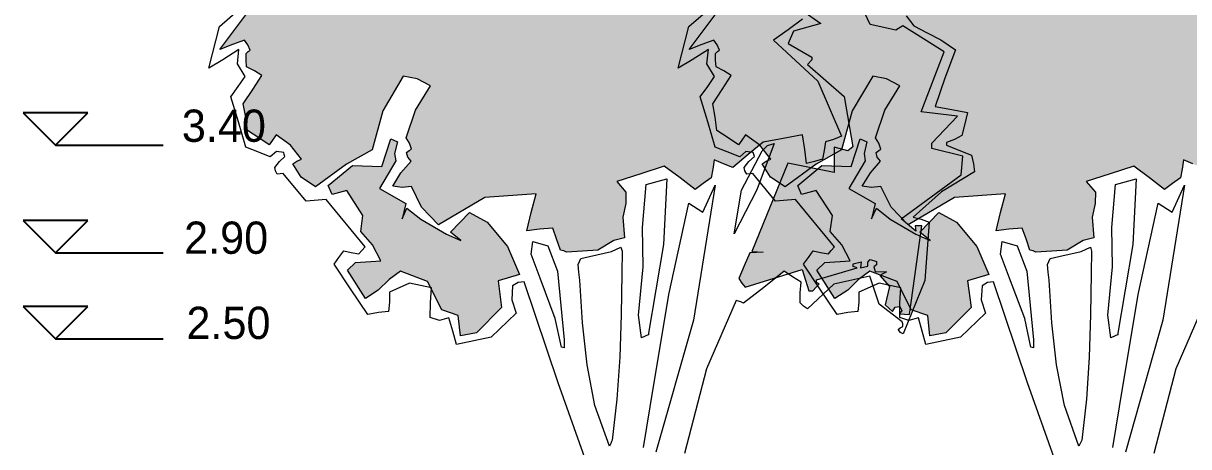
# Model space of a CAD drawing. Extents: x 9483 to 67306, y -5730 to 5191.
# Drawn here: x 25927 to 26468, y -456 to -259 of the extents above; entities that cross this region are included whole.
import ezdxf

# ---------------------------------------------------------------- set-up
doc = ezdxf.new("R2010")
doc.units = 0
doc.header["$MEASUREMENT"] = 0
doc.layers.get('0').update_dxf_attribs({"linetype": 'CONTINUOUS'})
for name, color, linetype in [('duvar', 3, 'CONTINUOUS'), ('yazı', 6, 'CONTINUOUS'), ('ölçü', 5, 'CONTINUOUS')]:
    doc.layers.add(name, color=color, linetype=linetype)

msp = doc.modelspace()

# ---------------------------------------------------------------- hatches: boundary and pattern name
at = {"layer": 'yazı'}
h = msp.add_hatch(color=256, dxfattribs=at)
h.set_gradient(color1=(38, 153, 0), color2=(228, 255, 219), one_color=1, tint=0.93, name='CYLINDER')
h.paths.add_polyline_path([(26312.46299, -138.14836), (26325.83982, -132.2083), (26314.11746, -114.10037), (26302.39511, -95.99245), (26297.71787, -98.6889), (26292.73205, -101.37998), (26291.20529, -100.42729), (26289.67853, -99.47461), (26289.4292, -96.0748), (26289.49384, -92.3718), (26287.03594, -91.71154), (26284.27484, -90.73731), (26288.68658, -85.5668), (26292.79513, -80.08231), (26285.99395, -62.98632), (26279.19277, -45.89032), (26275.79296, -46.13966), (26272.39316, -46.38899), (26269.96758, -43.87723), (26267.53661, -41.67405), (26268.52161, -38.29579), (26269.50661, -34.91753), (26264.60159, -32.97984), (26259.70196, -30.73357), (26261.30412, -27.36608), (26263.20949, -24.31257), (26266.28994, -24.67501), (26269.37578, -24.72888), (26271.57357, -22.60649), (26274.07995, -20.4895), (26257.45256, -0.44389), (26234.4973, 10.76052), (26228.43874, 17.34851), (26222.38556, 24.24508), (26220.5179, 23.35164), (26218.96421, 22.76141), (26214.36239, 24.38512), (26209.76056, 26.00884), (26211.73595, 33.07395), (26213.40276, 40.14444), (26206.89018, 38.40605), (26200.3776, 36.66766), (26198.9047, 40.70618), (26197.43181, 44.7447), (26189.96116, 41.17097), (26182.49051, 37.59724), (26183.34624, 33.56949), (26183.89877, 29.85571), (26184.51056, 29.53636), (26185.12772, 29.52558), (26186.21124, 20.86369), (26187.29476, 12.2018), (26184.81531, 11.62772), (26182.64446, 11.04826), (26179.59632, 13.26221), (26176.85139, 15.16219), (26174.02566, 12.43341), (26170.89134, 9.71002), (26158.86196, 10.22867), (26146.82719, 10.43874), (26150.14082, 5.75074), (26153.14047, 0.75953), (26151.54369, -2.29937), (26149.94691, -5.35828), (26152.67569, -8.18401), (26155.71305, -11.01513), (26150.69491, -15.5577), (26145.97997, -20.41425), (26140.4901, -16.61429), (26135.30343, -13.1283), (26125.66887, -34.56757), (26115.73111, -55.69288), (26116.03431, -56.00685), (26116.64609, -56.3262), (26122.57921, -52.41696), (26128.82091, -48.51309), (26129.66586, -53.15801), (26130.51082, -57.80293), (26138.32237, -52.38308), (26146.97348, -51.91673), (26148.4787, -54.10374), (26150.2925, -56.29615), (26151.02278, -49.82666), (26148.04467, -43.60112), (26157.58383, -45.31102), (26166.8198, -46.70694), (26170.8545, -63.13729), (26174.57522, -79.87084), (26191.95826, -74.30938), (26209.07579, -66.27387), (26211.22511, -66.92874), (26213.06584, -67.57823), (26218.42105, -79.09278), (26223.46768, -90.60195), (26225.95251, -89.71929), (26227.86336, -88.93954), (26230.18111, -95.04062), (26229.75403, -101.82408), (26219.47381, -107.20084), (26216.17252, -119.49033), (26220.79589, -119.87971), (26225.72784, -120.27447), (26227.83407, -123.39801), (26229.94029, -126.52156), (26228.65748, -129.27726), (26227.0607, -132.33617), (26219.66546, -131.58973), (26212.27022, -130.84329), (26212.53571, -133.31735), (26212.48724, -136.0946), (26201.75839, -149.48915), (26206.10705, -165.6163), (26193.29353, -174.65298), (26179.57041, -182.74774), (26179.54887, -183.98207), (26179.21874, -185.21102), (26177.97363, -185.80664), (26176.41994, -186.39688), (26172.79773, -181.70349), (26167.58412, -179.76042), (26167.44946, -187.47501), (26167.62877, -194.88641), (26157.73793, -195.6398), (26147.53851, -196.3878), (26145.01059, -199.73913), (26142.48267, -203.09046), (26146.4258, -224.76673), (26145.42081, -246.97399), (26141.08448, -247.82433), (26137.05673, -248.68006), (26133.16364, -241.8212), (26129.57375, -235.2763), (26123.40208, -235.16858), (26117.2304, -235.06085), (26114.20381, -231.61256), (26110.87403, -227.85031), (26112.16761, -224.47743), (26113.7644, -221.41853), (26106.72083, -218.2088), (26099.27712, -220.23962), (26097.28018, -228.53906), (26093.13393, -236.18363), (26081.9926, -237.84123), (26070.86743, -238.57307), (26068.79352, -233.59802), (26065.77771, -229.53257), (26060.50485, -230.98392), (26055.23738, -232.12669), (26053.22967, -241.0433), (26051.53594, -249.65671), (26030.76387, -254.85034), (26018.12427, -271.60699), (26024.03045, -269.24066), (26029.62266, -267.17753), (26031.12788, -269.36455), (26032.31912, -271.85476), (26031.3826, -272.45577), (26030.44069, -273.36536), (26030.38682, -276.4512), (26030.64155, -279.54243), (26034.31223, -281.45856), (26037.66895, -283.6779), (26033.54425, -290.08814), (26029.10557, -296.80157), (26030.23218, -302.99479), (26031.05021, -309.18263), (26036.23688, -312.66862), (26041.12036, -315.84064), (26042.70098, -313.70748), (26044.28699, -311.26574), (26050.99504, -316.013), (26056.12785, -322.58483), (26053.9516, -323.47287), (26052.07856, -324.67489), (26055.98242, -330.91659), (26062.69585, -335.35526), (26077.07923, -324.8026), (26088.92391, -318.21844), (26093.87046, -300.09279), (26103.41345, -283.89944), (26109.87217, -285.24689), (26115.98998, -288.44046), (26109.00184, -299.73956), (26104.76403, -312.63005), (26106.26385, -315.12565), (26107.14113, -317.91907), (26106.2046, -318.52008), (26104.95411, -319.42428), (26105.53357, -321.59514), (26107.04417, -323.47357), (26102.31846, -328.94729), (26098.50773, -335.05433), (26102.81713, -335.7469), (26107.14808, -335.20514), (26111.91844, -344.85742), (26119.80157, -353.02065), (26141.32008, -340.43179), (26165.11874, -338.68645), (26162.80783, -347.28909), (26160.80551, -355.89712), (26166.68476, -355.07371), (26172.86721, -354.56427), (26174.63253, -359.53392), (26176.39247, -364.81217), (26177.93, -365.14768), (26179.15356, -365.7864), (26186.57034, -365.2985), (26193.67854, -364.80522), (26201.16535, -360.30573), (26206.12423, -359.15758), (26205.36546, -349.57532), (26206.71291, -343.11661), (26206.80448, -337.87069), (26202.57049, -332.85794), (26213.74414, -329.34884), (26224.60921, -325.83436), (26231.92365, -331.20955), (26238.92951, -336.57936), (26242.68099, -333.86675), (26246.43247, -331.15413), (26247.11966, -327.15331), (26247.81224, -322.84391), (26252.10009, -324.77082), (26256.39334, -326.38915), (26263.59849, -320.34136), (26270.48967, -314.59677), (26279.7795, -312.90686), (26288.76075, -311.21156), (26289.87659, -318.02195), (26290.68923, -324.51837), (26294.40839, -323.65725), (26298.13294, -322.48755), (26298.82013, -318.48674), (26299.50732, -314.48592), (26303.23187, -313.31622), (26306.96181, -311.83794), (26295.98589, -286.33477), (26275.33076, -267.14489), (26282.20578, -262.32605), (26288.77223, -257.50182), (26289.09158, -256.89004), (26289.09697, -256.58146), (26285.41551, -255.28249), (26281.42008, -254.28671), (26290.2274, -244.87143), (26299.02934, -235.76474), (26309.14258, -239.95408), (26319.25582, -244.14342), (26321.30279, -250.66138), (26323.35515, -256.87076), (26327.3452, -258.17512), (26331.34063, -259.17089), (26340.46731, -249.14383), (26354.15811, -242.90057), (26355.85723, -233.97857), (26357.24777, -225.05119), (26352.65672, -222.81031), (26348.06566, -220.56942), (26350.03567, -213.8129), (26352.00567, -207.05637), (26349.54239, -206.7047), (26346.7759, -206.03906), (26352.24805, -193.1701), (26358.02879, -180.30654), (26336.33862, -149.67751), (26326.43701, -151.04807)])
h.paths.add_polyline_path([(26239.34027, -206.94186), (26240.72699, -215.91772), (26241.8105, -224.57961), (26227.6372, -223.09751), (26213.46389, -221.6154), (26221.08535, -209.40132), (26207.62078, -202.68406), (26224.0242, -200.19228)], flags=16)
h = msp.add_hatch(color=256, dxfattribs=at)
h.set_gradient(color1=(38, 153, 0), color2=(228, 255, 219), one_color=1, tint=0.93, name='CYLINDER')
h.paths.add_polyline_path([(26530.46552, -138.14836), (26543.84235, -132.2083), (26532.11999, -114.10037), (26520.39763, -95.99245), (26515.7204, -98.6889), (26510.73458, -101.37998), (26509.20782, -100.42729), (26507.68106, -99.47461), (26507.43172, -96.0748), (26507.49636, -92.3718), (26505.03846, -91.71154), (26502.27737, -90.73731), (26506.68911, -85.5668), (26510.79765, -80.08231), (26503.99647, -62.98632), (26497.1953, -45.89032), (26493.79549, -46.13966), (26490.39568, -46.38899), (26487.9701, -43.87723), (26485.53914, -41.67405), (26486.52414, -38.29579), (26487.50914, -34.91753), (26482.60412, -32.97984), (26477.70448, -30.73357), (26479.30665, -27.36608), (26481.21201, -24.31257), (26484.29247, -24.67501), (26487.3783, -24.72888), (26489.5761, -22.60649), (26492.08247, -20.4895), (26475.45509, -0.44389), (26452.49983, 10.76052), (26446.44127, 17.34851), (26440.38809, 24.24508), (26438.52043, 23.35164), (26436.96674, 22.76141), (26432.36491, 24.38512), (26427.76309, 26.00884), (26429.73847, 33.07395), (26431.40528, 40.14444), (26424.8927, 38.40605), (26418.38012, 36.66766), (26416.90723, 40.70618), (26415.43433, 44.7447), (26407.96369, 41.17097), (26400.49304, 37.59724), (26401.34877, 33.56949), (26401.9013, 29.85571), (26402.51308, 29.53636), (26403.13025, 29.52558), (26404.21376, 20.86369), (26405.29728, 12.2018), (26402.81784, 11.62772), (26400.64698, 11.04826), (26397.59885, 13.26221), (26394.85391, 15.16219), (26392.02818, 12.43341), (26388.89386, 9.71002), (26376.86448, 10.22867), (26364.82972, 10.43874), (26368.14334, 5.75074), (26371.143, 0.75953), (26369.54622, -2.29937), (26367.94943, -5.35828), (26370.67821, -8.18401), (26373.71557, -11.01513), (26368.69744, -15.5577), (26363.9825, -20.41425), (26358.49263, -16.61429), (26353.30595, -13.1283), (26343.67139, -34.56757), (26333.73364, -55.69288), (26334.03684, -56.00685), (26334.64862, -56.3262), (26340.58173, -52.41696), (26346.82343, -48.51309), (26347.66839, -53.15801), (26348.51334, -57.80293), (26356.32489, -52.38308), (26364.97601, -51.91673), (26366.48122, -54.10374), (26368.29502, -56.29615), (26369.0253, -49.82666), (26366.04719, -43.60112), (26375.58636, -45.31102), (26384.82232, -46.70694), (26388.85702, -63.13729), (26392.57775, -79.87084), (26409.96078, -74.30938), (26427.07832, -66.27387), (26429.22763, -66.92874), (26431.06836, -67.57823), (26436.42358, -79.09278), (26441.4702, -90.60195), (26443.95503, -89.71929), (26445.86588, -88.93954), (26448.18364, -95.04062), (26447.75656, -101.82408), (26437.47634, -107.20084), (26434.17504, -119.49033), (26438.79842, -119.87971), (26443.73037, -120.27447), (26445.83659, -123.39801), (26447.94282, -126.52156), (26446.66, -129.27726), (26445.06322, -132.33617), (26437.66798, -131.58973), (26430.27274, -130.84329), (26430.53824, -133.31735), (26430.48976, -136.0946), (26419.76091, -149.48915), (26424.10958, -165.6163), (26411.29605, -174.65298), (26397.57294, -182.74774), (26397.55139, -183.98207), (26397.22126, -185.21102), (26395.97615, -185.80664), (26394.42246, -186.39688), (26390.80025, -181.70349), (26385.58665, -179.76042), (26385.45199, -187.47501), (26385.6313, -194.88641), (26375.74046, -195.6398), (26365.54103, -196.3878), (26363.01311, -199.73913), (26360.48519, -203.09046), (26364.42832, -224.76673), (26363.42334, -246.97399), (26359.08701, -247.82433), (26355.05926, -248.68006), (26351.16617, -241.8212), (26347.57628, -235.2763), (26341.4046, -235.16858), (26335.23293, -235.06085), (26332.20634, -231.61256), (26328.87655, -227.85031), (26330.17014, -224.47743), (26331.76692, -221.41853), (26324.72336, -218.2088), (26317.27964, -220.23962), (26315.28271, -228.53906), (26311.13646, -236.18363), (26299.99513, -237.84123), (26288.86995, -238.57307), (26286.79605, -233.59802), (26283.78023, -229.53257), (26278.50737, -230.98392), (26273.2399, -232.12669), (26271.2322, -241.0433), (26269.53846, -249.65671), (26248.76639, -254.85034), (26236.12679, -271.60699), (26242.03298, -269.24066), (26247.62519, -267.17753), (26249.1304, -269.36455), (26250.32165, -271.85476), (26249.38512, -272.45577), (26248.44321, -273.36536), (26248.38935, -276.4512), (26248.64407, -279.54243), (26252.31476, -281.45856), (26255.67147, -283.6779), (26251.54677, -290.08814), (26247.1081, -296.80157), (26248.23471, -302.99479), (26249.05273, -309.18263), (26254.23941, -312.66862), (26259.12288, -315.84064), (26260.70351, -313.70748), (26262.28952, -311.26574), (26268.99756, -316.013), (26274.13037, -322.58483), (26271.95413, -323.47287), (26270.08108, -324.67489), (26273.98494, -330.91659), (26280.69838, -335.35526), (26295.08175, -324.8026), (26306.92644, -318.21844), (26311.87299, -300.09279), (26321.41598, -283.89944), (26327.87469, -285.24689), (26333.9925, -288.44046), (26327.00437, -299.73956), (26322.76655, -312.63005), (26324.26638, -315.12565), (26325.14365, -317.91907), (26324.20713, -318.52008), (26322.95663, -319.42428), (26323.5361, -321.59514), (26325.0467, -323.47357), (26320.32099, -328.94729), (26316.51025, -335.05433), (26320.81965, -335.7469), (26325.1506, -335.20514), (26329.92096, -344.85742), (26337.8041, -353.02065), (26359.3226, -340.43179), (26383.12126, -338.68645), (26380.81036, -347.28909), (26378.80803, -355.89712), (26384.68729, -355.07371), (26390.86973, -354.56427), (26392.63505, -359.53392), (26394.39499, -364.81217), (26395.93252, -365.14768), (26397.15608, -365.7864), (26404.57287, -365.2985), (26411.68107, -364.80522), (26419.16787, -360.30573), (26424.12676, -359.15758), (26423.36798, -349.57532), (26424.71543, -343.11661), (26424.807, -337.87069), (26420.57301, -332.85794), (26431.74666, -329.34884), (26442.61173, -325.83436), (26449.92617, -331.20955), (26456.93203, -336.57936), (26460.68351, -333.86675), (26464.435, -331.15413), (26465.12219, -327.15331), (26465.81476, -322.84391), (26470.10262, -324.77082), (26474.39586, -326.38915), (26481.60101, -320.34136), (26488.4922, -314.59677), (26497.78203, -312.90686), (26506.76328, -311.21156), (26507.87911, -318.02195), (26508.69175, -324.51837), (26512.41091, -323.65725), (26516.13546, -322.48755), (26516.82265, -318.48674), (26517.50984, -314.48592), (26521.2344, -313.31622), (26524.96433, -311.83794), (26513.98841, -286.33477), (26493.33328, -267.14489), (26500.20831, -262.32605), (26506.77475, -257.50182), (26507.09411, -256.89004), (26507.09949, -256.58146), (26503.41803, -255.28249), (26499.4226, -254.28671), (26508.22993, -244.87143), (26517.03186, -235.76474), (26527.1451, -239.95408), (26537.25835, -244.14342), (26539.30532, -250.66138), (26541.35768, -256.87076), (26545.34772, -258.17512), (26549.34315, -259.17089), (26558.46983, -249.14383), (26572.16063, -242.90057), (26573.85975, -233.97857), (26575.25029, -225.05119), (26570.65924, -222.81031), (26566.06819, -220.56942), (26568.03819, -213.8129), (26570.00819, -207.05637), (26567.54491, -206.7047), (26564.77843, -206.03906), (26570.25058, -193.1701), (26576.03131, -180.30654), (26554.34114, -149.67751), (26544.43953, -151.04807)])
h.paths.add_polyline_path([(26457.3428, -206.94186), (26458.72951, -215.91772), (26459.81303, -224.57961), (26445.63972, -223.09751), (26431.46641, -221.6154), (26439.08788, -209.40132), (26425.6233, -202.68406), (26442.02672, -200.19228)], flags=16)
h = msp.add_hatch(color=256, dxfattribs=at)
h.set_gradient(color1=(38, 153, 0), color2=(228, 255, 219), one_color=1, tint=0.93, name='CYLINDER')
h.paths.add_polyline_path([(26362.51922, -329.78497), (26363.28721, -321.1554), (26348.84302, -317.50782), (26348.88611, -315.03915), (26360.83314, -302.5919), (26343.89335, -300.44415), (26354.56677, -272.54077), (26335.33067, -260.47525), (26332.20713, -262.58147), (26320.21545, -259.90273), (26313.669, -245.89796), (26299.59264, -238.86135), (26288.53905, -253.17626), (26297.38025, -259.50414), (26284.66368, -262.98631), (26282.09267, -268.80631), (26293.09396, -275.17189), (26293.07241, -276.40623), (26291.18321, -278.534), (26308.21074, -293.33907), (26312.12155, -316.86685), (26309.92915, -318.68064), (26303.47582, -317.02461), (26303.57972, -328.75618), (26282.04888, -324.36755), (26265.28075, -365.43768), (26270.52129, -365.83784), (26264.34423, -366.03869), (26261.76783, -372.16728), (26259.19682, -377.98728), (26260.70203, -380.1743), (26262.21264, -382.05273), (26276.5833, -377.59534), (26280.24515, -374.65055), (26282.14958, -375.86883), (26288.59307, -373.87023), (26291.81513, -383.80416), (26293.66664, -383.83647), (26296.50314, -380.49053), (26295.27958, -379.85182), (26295.30112, -378.61748), (26314.22707, -373.08296), (26312.38634, -372.43347), (26312.40789, -371.19914), (26316.12705, -370.33802), (26315.76999, -373.10989), (26319.18057, -372.24339), (26319.21289, -370.39188), (26320.16019, -369.17371), (26323.22987, -370.15332), (26323.20293, -371.69624), (26321.95244, -372.60045), (26322.5319, -374.77131), (26327.77783, -374.86288), (26324.65967, -376.66051), (26329.20225, -381.67865), (26327.19993, -390.28668), (26330.54048, -393.43177), (26331.81252, -391.29322), (26333.978, -391.02235), (26334.87143, -392.89001), (26333.91875, -394.41677), (26338.54212, -394.80615), (26344.20123, -353.5421), (26341.11539, -353.48824), (26341.38088, -355.96229), (26334.68899, -350.28929)])
h = msp.add_hatch(color=256, dxfattribs=at)
h.set_gradient(color1=(38, 153, 0), color2=(228, 255, 219), one_color=1, tint=0.93, name='CYLINDER')
h.paths.add_polyline_path([(26151.72731, -363.14692), (26142.35512, -351.87093), (26134.09877, -347.40533), (26125.29683, -356.51202), (26130.16953, -360.30121), (26123.42917, -357.40546), (26111.5129, -350.40654), (26105.11882, -345.35609), (26102.87256, -350.25573), (26104.53936, -343.18523), (26092.31451, -336.18093), (26099.94675, -323.34969), (26099.38883, -319.94449), (26100.72012, -314.41153), (26097.65583, -313.12333), (26093.41801, -326.01383), (26079.84571, -325.46825), (26068.56972, -334.84043), (26070.3512, -338.88434), (26077.17236, -337.15134), (26084.68766, -348.7036), (26083.63263, -356.09345), (26089.07942, -362.36208), (26092.96173, -369.83811), (26081.21939, -370.55918), (26077.45175, -374.19755), (26085.86587, -387.30889), (26091.79898, -383.39964), (26096.8225, -378.54848), (26102.13845, -374.62846), (26114.70959, -379.47806), (26116.07549, -382.20024), (26116.51262, -382.28763), (26116.47, -382.98648), (26121.27221, -392.55707), (26128.94371, -395.1604), (26130.01107, -404.74805), (26137.44401, -403.3344), (26149.07168, -391.49893), (26147.43563, -379.12326), (26157.36417, -376.20978)])
h = msp.add_hatch(color=256, dxfattribs=at)
h.set_gradient(color1=(38, 153, 0), color2=(228, 255, 219), one_color=1, tint=0.93, name='CYLINDER')
h.paths.add_polyline_path([(26369.72983, -363.14692), (26360.35764, -351.87093), (26352.10129, -347.40533), (26343.29935, -356.51202), (26348.17206, -360.30121), (26341.43169, -357.40546), (26329.51543, -350.40654), (26323.12135, -345.35609), (26320.87508, -350.25573), (26322.54188, -343.18523), (26310.31703, -336.18093), (26317.94927, -323.34969), (26317.39135, -319.94449), (26318.72264, -314.41153), (26315.65835, -313.12333), (26311.42053, -326.01383), (26297.84823, -325.46825), (26286.57224, -334.84043), (26288.35372, -338.88434), (26295.17488, -337.15134), (26302.69018, -348.7036), (26301.63516, -356.09345), (26307.08194, -362.36208), (26310.96426, -369.83811), (26299.22191, -370.55918), (26295.45427, -374.19755), (26303.86839, -387.30889), (26309.80151, -383.39964), (26314.82503, -378.54848), (26320.14097, -374.62846), (26332.71211, -379.47806), (26334.07802, -382.20024), (26334.51514, -382.28763), (26334.47252, -382.98648), (26339.27473, -392.55707), (26346.94623, -395.1604), (26348.01359, -404.74805), (26355.44653, -403.3344), (26367.0742, -391.49893), (26365.43815, -379.12326), (26375.3667, -376.20978)])

# ---------------------------------------------------------------- linework, layer by layer
at = {"color": 27, "lineweight": 0}
for p, q in [((26018.12427, -271.60699), (26030.76387, -254.85034)), ((26236.12679, -271.60699), (26248.76639, -254.85034)), ((26024.03045, -269.24066), (26018.12427, -271.60699)), ((26029.62266, -267.17753), (26024.03045, -269.24066)), ((26031.12788, -269.36455), (26029.62266, -267.17753)), ((26032.31912, -271.85476), (26031.12788, -269.36455)), ((26242.03298, -269.24066), (26236.12679, -271.60699)), ((26247.62519, -267.17753), (26242.03298, -269.24066)), ((26249.1304, -269.36455), (26247.62519, -267.17753)), ((26250.32165, -271.85476), (26249.1304, -269.36455)), ((26030.38682, -276.4512), (26030.44069, -273.36536)), ((26030.44069, -273.36536), (26031.3826, -272.45577)), ((26031.3826, -272.45577), (26032.31912, -271.85476)), ((26248.38935, -276.4512), (26248.44321, -273.36536)), ((26248.44321, -273.36536), (26249.38512, -272.45577)), ((26249.38512, -272.45577), (26250.32165, -271.85476)), ((26030.64155, -279.54243), (26030.38682, -276.4512)), ((26034.31223, -281.45856), (26030.64155, -279.54243)), ((26248.64407, -279.54243), (26248.38935, -276.4512)), ((26252.31476, -281.45856), (26248.64407, -279.54243)), ((26033.54425, -290.08814), (26037.66895, -283.6779)), ((26037.66895, -283.6779), (26034.31223, -281.45856)), ((26103.41345, -283.89944), (26093.87046, -300.09279)), ((26109.87217, -285.24689), (26103.41345, -283.89944)), ((26115.98998, -288.44046), (26109.87217, -285.24689)), ((26251.54677, -290.08814), (26255.67147, -283.6779)), ((26255.67147, -283.6779), (26252.31476, -281.45856)), ((26321.41598, -283.89944), (26311.87299, -300.09279)), ((26327.87469, -285.24689), (26321.41598, -283.89944)), ((26333.9925, -288.44046), (26327.87469, -285.24689)), ((26029.10557, -296.80157), (26033.54425, -290.08814)), ((26109.00184, -299.73956), (26115.98998, -288.44046)), ((26247.1081, -296.80157), (26251.54677, -290.08814)), ((26327.00437, -299.73956), (26333.9925, -288.44046)), ((26030.23218, -302.99479), (26029.10557, -296.80157)), ((26248.23471, -302.99479), (26247.1081, -296.80157)), ((26031.05021, -309.18263), (26030.23218, -302.99479)), ((26093.87046, -300.09279), (26088.92391, -318.21844)), ((26104.76403, -312.63005), (26109.00184, -299.73956)), ((26249.05273, -309.18263), (26248.23471, -302.99479)), ((26311.87299, -300.09279), (26306.92644, -318.21844)), ((26322.76655, -312.63005), (26327.00437, -299.73956)), ((26036.23688, -312.66862), (26031.05021, -309.18263)), ((26041.12036, -315.84064), (26036.23688, -312.66862)), ((26042.70098, -313.70748), (26041.12036, -315.84064)), ((26044.28699, -311.26574), (26042.70098, -313.70748)), ((26050.99504, -316.013), (26044.28699, -311.26574)), ((26093.41801, -326.01383), (26097.65583, -313.12333)), ((26097.65583, -313.12333), (26100.72012, -314.41153)), ((26106.26385, -315.12565), (26104.76403, -312.63005)), ((26254.23941, -312.66862), (26249.05273, -309.18263)), ((26259.12288, -315.84064), (26254.23941, -312.66862)), ((26260.70351, -313.70748), (26259.12288, -315.84064)), ((26262.28952, -311.26574), (26260.70351, -313.70748)), ((26268.99756, -316.013), (26262.28952, -311.26574)), ((26311.42053, -326.01383), (26315.65835, -313.12333)), ((26315.65835, -313.12333), (26318.72264, -314.41153)), ((26324.26638, -315.12565), (26322.76655, -312.63005)), ((26056.12785, -322.58483), (26050.99504, -316.013)), ((26088.92391, -318.21844), (26077.07923, -324.8026)), ((26100.72012, -314.41153), (26099.38883, -319.94449)), ((26104.95411, -319.42428), (26106.2046, -318.52008)), ((26106.2046, -318.52008), (26107.14113, -317.91907)), ((26107.14113, -317.91907), (26106.26385, -315.12565)), ((26260.53037, -336.95641), (26270.11107, -318.60297)), ((26275.72482, -315.30551), (26267.63319, -336.77171)), ((26274.13037, -322.58483), (26268.99756, -316.013)), ((26270.11107, -318.60297), (26272.62283, -316.17739)), ((26272.62283, -316.17739), (26275.72482, -315.30551)), ((26306.92644, -318.21844), (26295.08175, -324.8026)), ((26318.72264, -314.41153), (26317.39135, -319.94449)), ((26322.95663, -319.42428), (26324.20713, -318.52008)), ((26324.20713, -318.52008), (26325.14365, -317.91907)), ((26325.14365, -317.91907), (26324.26638, -315.12565)), ((26052.07856, -324.67489), (26053.9516, -323.47287)), ((26055.98242, -330.91659), (26052.07856, -324.67489)), ((26053.9516, -323.47287), (26056.12785, -322.58483)), ((26099.94675, -323.34969), (26092.31451, -336.18093)), ((26099.38883, -319.94449), (26099.94675, -323.34969)), ((26102.31846, -328.94729), (26107.04417, -323.47357)), ((26105.53357, -321.59514), (26104.95411, -319.42428)), ((26107.04417, -323.47357), (26105.53357, -321.59514)), ((26270.08108, -324.67489), (26271.95413, -323.47287)), ((26273.98494, -330.91659), (26270.08108, -324.67489)), ((26271.95413, -323.47287), (26274.13037, -322.58483)), ((26317.94927, -323.34969), (26310.31703, -336.18093)), ((26317.39135, -319.94449), (26317.94927, -323.34969)), ((26320.32099, -328.94729), (26325.0467, -323.47357)), ((26323.5361, -321.59514), (26322.95663, -319.42428)), ((26325.0467, -323.47357), (26323.5361, -321.59514)), ((26077.07923, -324.8026), (26062.69585, -335.35526)), ((26068.56972, -334.84043), (26079.84571, -325.46825)), ((26079.84571, -325.46825), (26093.41801, -326.01383)), ((26098.50773, -335.05433), (26102.31846, -328.94729)), ((26295.08175, -324.8026), (26280.69838, -335.35526)), ((26286.57224, -334.84043), (26297.84823, -325.46825)), ((26297.84823, -325.46825), (26311.42053, -326.01383)), ((26316.51025, -335.05433), (26320.32099, -328.94729)), ((26062.69585, -335.35526), (26055.98242, -330.91659)), ((26070.3512, -338.88434), (26068.56972, -334.84043)), ((26102.81713, -335.7469), (26098.50773, -335.05433)), ((26107.14808, -335.20514), (26102.81713, -335.7469)), ((26111.91844, -344.85742), (26107.14808, -335.20514)), ((26214.54218, -354.36567), (26216.12663, -334.32927)), ((26216.12663, -334.32927), (26225.7412, -331.71899)), ((26225.7412, -331.71899), (26224.2822, -362.25263)), ((26248.22473, -334.58087), (26238.17698, -397.37576)), ((26242.44938, -347.13585), (26248.22473, -334.58087)), ((26280.69838, -335.35526), (26273.98494, -330.91659)), ((26288.35372, -338.88434), (26286.57224, -334.84043)), ((26320.81965, -335.7469), (26316.51025, -335.05433)), ((26325.1506, -335.20514), (26320.81965, -335.7469)), ((26329.92096, -344.85742), (26325.1506, -335.20514)), ((26432.5447, -354.36567), (26434.12915, -334.32927)), ((26434.12915, -334.32927), (26443.74372, -331.71899)), ((26443.74372, -331.71899), (26442.28472, -362.25263)), ((26466.22725, -334.58087), (26456.1795, -397.37576)), ((26460.4519, -347.13585), (26466.22725, -334.58087)), ((26077.17236, -337.15134), (26070.3512, -338.88434)), ((26084.68766, -348.7036), (26077.17236, -337.15134)), ((26092.31451, -336.18093), (26104.53936, -343.18523)), ((26141.32008, -340.43179), (26119.80157, -353.02065)), ((26165.11874, -338.68645), (26141.32008, -340.43179)), ((26162.80783, -347.28909), (26165.11874, -338.68645)), ((26267.63319, -336.77171), (26257.08904, -357.26907)), ((26257.08904, -357.26907), (26260.53037, -336.95641)), ((26295.17488, -337.15134), (26288.35372, -338.88434)), ((26302.69018, -348.7036), (26295.17488, -337.15134)), ((26310.31703, -336.18093), (26322.54188, -343.18523)), ((26359.3226, -340.43179), (26337.8041, -353.02065)), ((26383.12126, -338.68645), (26359.3226, -340.43179)), ((26380.81036, -347.28909), (26383.12126, -338.68645)), ((26104.53936, -343.18523), (26102.87256, -350.25573)), ((26102.87256, -350.25573), (26105.11882, -345.35609)), ((26105.11882, -345.35609), (26111.5129, -350.40654)), ((26119.80157, -353.02065), (26111.91844, -344.85742)), ((26226.65548, -385.44489), (26236.03914, -343.01115)), ((26236.03914, -343.01115), (26242.44938, -347.13585)), ((26322.54188, -343.18523), (26320.87508, -350.25573)), ((26320.87508, -350.25573), (26323.12135, -345.35609)), ((26323.12135, -345.35609), (26329.51543, -350.40654)), ((26337.8041, -353.02065), (26329.92096, -344.85742)), ((26444.658, -385.44489), (26454.04166, -343.01115)), ((26454.04166, -343.01115), (26460.4519, -347.13585)), ((26083.63263, -356.09345), (26084.68766, -348.7036)), ((26111.5129, -350.40654), (26123.42917, -357.40546)), ((26125.29683, -356.51202), (26134.09877, -347.40533)), ((26134.09877, -347.40533), (26142.35512, -351.87093)), ((26160.80551, -355.89712), (26162.80783, -347.28909)), ((26301.63516, -356.09345), (26302.69018, -348.7036)), ((26329.51543, -350.40654), (26341.43169, -357.40546)), ((26343.29935, -356.51202), (26352.10129, -347.40533)), ((26352.10129, -347.40533), (26360.35764, -351.87093)), ((26378.80803, -355.89712), (26380.81036, -347.28909)), ((26089.07942, -362.36208), (26083.63263, -356.09345)), ((26130.16953, -360.30121), (26125.29683, -356.51202)), ((26142.35512, -351.87093), (26151.72731, -363.14692)), ((26166.68476, -355.07371), (26160.80551, -355.89712)), ((26172.86721, -354.56427), (26166.68476, -355.07371)), ((26174.63253, -359.53392), (26172.86721, -354.56427)), ((26214.84155, -372.58289), (26214.54218, -354.36567)), ((26307.08194, -362.36208), (26301.63516, -356.09345)), ((26348.17206, -360.30121), (26343.29935, -356.51202)), ((26360.35764, -351.87093), (26369.72983, -363.14692)), ((26384.68729, -355.07371), (26378.80803, -355.89712)), ((26390.86973, -354.56427), (26384.68729, -355.07371)), ((26392.63505, -359.53392), (26390.86973, -354.56427)), ((26432.84408, -372.58289), (26432.5447, -354.36567)), ((26092.96173, -369.83811), (26089.07942, -362.36208)), ((26123.42917, -357.40546), (26130.16953, -360.30121)), ((26162.77707, -366.73525), (26163.49658, -360.88294)), ((26163.49658, -360.88294), (26170.56169, -362.85832)), ((26176.39247, -364.81217), (26174.63253, -359.53392)), ((26224.2822, -362.25263), (26217.06401, -404.41549)), ((26310.96426, -369.83811), (26307.08194, -362.36208)), ((26341.43169, -357.40546), (26348.17206, -360.30121)), ((26380.7796, -366.73525), (26381.49911, -360.88294)), ((26381.49911, -360.88294), (26388.56422, -362.85832)), ((26394.39499, -364.81217), (26392.63505, -359.53392)), ((26442.28472, -362.25263), (26435.06654, -404.41549)), ((26151.72731, -363.14692), (26157.36417, -376.20978)), ((26166.90334, -377.91968), (26162.77707, -366.73525)), ((26170.56169, -362.85832), (26174.98577, -374.6653)), ((26177.93, -365.14768), (26176.39247, -364.81217)), ((26179.15356, -365.7864), (26177.93, -365.14768)), ((26185.89393, -368.68215), (26189.92167, -367.82642)), ((26189.92167, -367.82642), (26200.14803, -365.5355)), ((26200.14803, -365.5355), (26204.50591, -363.45082)), ((26204.50591, -363.45082), (26205.09076, -365.3131)), ((26205.09076, -365.3131), (26204.91301, -375.49636)), ((26369.72983, -363.14692), (26375.3667, -376.20978)), ((26384.90586, -377.91968), (26380.7796, -366.73525)), ((26388.56422, -362.85832), (26392.98829, -374.6653)), ((26395.93252, -365.14768), (26394.39499, -364.81217)), ((26397.15608, -365.7864), (26395.93252, -365.14768)), ((26403.89645, -368.68215), (26407.9242, -367.82642)), ((26407.9242, -367.82642), (26418.15055, -365.5355)), ((26418.15055, -365.5355), (26422.50843, -363.45082)), ((26422.50843, -363.45082), (26423.09328, -365.3131)), ((26423.09328, -365.3131), (26422.91553, -375.49636)), ((26077.45175, -374.19755), (26081.21939, -370.55918)), ((26081.21939, -370.55918), (26092.96173, -369.83811)), ((26184.61111, -371.43786), (26185.89393, -368.68215)), ((26184.85506, -375.14625), (26184.61111, -371.43786)), ((26212.59685, -395.07719), (26214.84155, -372.58289)), ((26295.45427, -374.19755), (26299.22191, -370.55918)), ((26299.22191, -370.55918), (26310.96426, -369.83811)), ((26402.61364, -371.43786), (26403.89645, -368.68215)), ((26402.85759, -375.14625), (26402.61364, -371.43786)), ((26430.59937, -395.07719), (26432.84408, -372.58289)), ((26085.86587, -387.30889), (26077.45175, -374.19755)), ((26096.8225, -378.54848), (26091.79898, -383.39964)), ((26102.13845, -374.62846), (26096.8225, -378.54848)), ((26114.70959, -379.47806), (26102.13845, -374.62846)), ((26157.36417, -376.20978), (26147.43563, -379.12326)), ((26173.98617, -396.56398), (26166.90334, -377.91968)), ((26174.98577, -374.6653), (26178.13398, -406.51407)), ((26185.40759, -378.86003), (26184.85506, -375.14625)), ((26186.60579, -398.63632), (26185.40759, -378.86003)), ((26204.91301, -375.49636), (26204.57367, -394.93714)), ((26303.86839, -387.30889), (26295.45427, -374.19755)), ((26314.82503, -378.54848), (26309.80151, -383.39964)), ((26320.14097, -374.62846), (26314.82503, -378.54848)), ((26332.71211, -379.47806), (26320.14097, -374.62846)), ((26375.3667, -376.20978), (26365.43815, -379.12326)), ((26391.98869, -396.56398), (26384.90586, -377.91968)), ((26392.98829, -374.6653), (26396.1365, -406.51407)), ((26403.41012, -378.86003), (26402.85759, -375.14625)), ((26404.60831, -398.63632), (26403.41012, -378.86003)), ((26422.91553, -375.49636), (26422.57619, -394.93714)), ((26091.79898, -383.39964), (26085.86587, -387.30889)), ((26121.27221, -392.55707), (26114.70959, -379.47806)), ((26147.43563, -379.12326), (26149.07168, -391.49893)), ((26309.80151, -383.39964), (26303.86839, -387.30889)), ((26339.27473, -392.55707), (26332.71211, -379.47806)), ((26365.43815, -379.12326), (26367.0742, -391.49893)), ((26218.0252, -437.76947), (26226.65548, -385.44489)), ((26436.02773, -437.76947), (26444.658, -385.44489)), ((26128.94371, -395.1604), (26121.27221, -392.55707)), ((26149.07168, -391.49893), (26137.44401, -403.3344)), ((26204.57367, -394.93714), (26203.92036, -414.68112)), ((26213.95663, -405.59597), (26212.59685, -395.07719)), ((26346.94623, -395.1604), (26339.27473, -392.55707)), ((26367.0742, -391.49893), (26355.44653, -403.3344)), ((26422.57619, -394.93714), (26421.92288, -414.68112)), ((26431.95915, -405.59597), (26430.59937, -395.07719)), ((26130.01107, -404.74805), (26128.94371, -395.1604)), ((26176.84039, -409.88694), (26173.98617, -396.56398)), ((26188.73512, -418.12019), (26186.60579, -398.63632)), ((26238.17698, -397.37576), (26220.74477, -458.80703)), ((26348.01359, -404.74805), (26346.94623, -395.1604)), ((26394.84292, -409.88694), (26391.98869, -396.56398)), ((26406.73764, -418.12019), (26404.60831, -398.63632)), ((26456.1795, -397.37576), (26438.74729, -458.80703)), ((26137.44401, -403.3344), (26130.01107, -404.74805)), ((26217.37798, -404.1123), (26213.95663, -405.59597)), ((26355.44653, -403.3344), (26348.01359, -404.74805)), ((26435.38051, -404.1123), (26431.95915, -405.59597)), ((26178.06934, -410.21707), (26176.84039, -409.88694)), ((26178.13398, -406.51407), (26178.06934, -410.21707)), ((26396.07187, -410.21707), (26394.84292, -409.88694)), ((26396.1365, -406.51407), (26396.07187, -410.21707)), ((26203.92036, -414.68112), (26202.65527, -434.10573)), ((26421.92288, -414.68112), (26420.65779, -434.10573)), ((26192.41814, -437.01382), (26188.73512, -418.12019)), ((26410.42066, -437.01382), (26406.73764, -418.12019)), ((26199.187, -455.96132), (26192.41814, -437.01382)), ((26202.65527, -434.10573), (26200.46981, -453.20561)), ((26214.91938, -456.54461), (26218.0252, -437.76947)), ((26417.18952, -455.96132), (26410.42066, -437.01382)), ((26420.65779, -434.10573), (26418.47233, -453.20561)), ((26432.92191, -456.54461), (26436.02773, -437.76947)), ((26200.15045, -453.81739), (26199.82571, -454.73776)), ((26200.46981, -453.20561), (26200.15045, -453.81739)), ((26418.15298, -453.81739), (26417.82823, -454.73776)), ((26418.47233, -453.20561), (26418.15298, -453.81739)), ((26199.50635, -455.34954), (26199.187, -455.96132)), ((26199.82571, -454.73776), (26199.50635, -455.34954)), ((26417.50888, -455.34954), (26417.18952, -455.96132)), ((26417.82823, -454.73776), (26417.50888, -455.34954))]:
    msp.add_line(p, q, dxfattribs=at)
at = {"layer": 'duvar', "color": 27, "lineweight": 0}
for p, q in [((26018.00421, -260.80117), (26033.67578, -247.18422)), ((26236.00673, -260.80117), (26251.67831, -247.18422)), ((26320.21545, -259.90273), (26313.669, -245.89796)), ((26288.53905, -253.17626), (26297.38025, -259.50414)), ((26288.77223, -257.50182), (26282.20578, -262.32605)), ((26297.38025, -259.50414), (26284.66368, -262.98631)), ((26336.95439, -255.87342), (26340.5766, -260.56682)), ((26013.03611, -280.16116), (26018.00421, -260.80117)), ((26231.03863, -280.16116), (26236.00673, -260.80117)), ((26282.20578, -262.32605), (26275.33076, -267.14489)), ((26284.66368, -262.98631), (26282.09267, -268.80631)), ((26332.20713, -262.58147), (26320.21545, -259.90273)), ((26335.33067, -260.47525), (26332.20713, -262.58147)), ((26354.56677, -272.54077), (26335.33067, -260.47525)), ((26340.5766, -260.56682), (26346.69441, -263.76038)), ((26346.69441, -263.76038), (26353.1208, -266.95933)), ((26275.33076, -267.14489), (26295.98589, -286.33477)), ((26282.09267, -268.80631), (26293.09396, -275.17189)), ((26353.1208, -266.95933), (26359.82885, -271.70659)), ((26027.07858, -271.45461), (26019.58639, -276.26268)), ((26026.34292, -278.23268), (26027.07858, -271.45461)), ((26245.08111, -271.45461), (26237.58892, -276.26268)), ((26244.34544, -278.23268), (26245.08111, -271.45461)), ((26293.09396, -275.17189), (26293.07241, -276.40623)), ((26343.89335, -300.44415), (26354.56677, -272.54077)), ((26359.82885, -271.70659), (26354.96848, -284.8949)), ((26019.58639, -276.26268), (26013.03611, -280.16116)), ((26029.94358, -284.16041), (26026.34292, -278.23268)), ((26237.58892, -276.26268), (26231.03863, -280.16116)), ((26247.94611, -284.16041), (26244.34544, -278.23268)), ((26293.07241, -276.40623), (26291.18321, -278.534)), ((26291.18321, -278.534), (26308.21074, -293.33907)), ((26026.77695, -288.7353), (26029.94358, -284.16041)), ((26244.77947, -288.7353), (26247.94611, -284.16041)), ((26295.98589, -286.33477), (26306.96181, -311.83794)), ((26354.96848, -284.8949), (26350.4167, -298.08859)), ((26023.29635, -293.61339), (26026.77695, -288.7353)), ((26241.29887, -293.61339), (26244.77947, -288.7353)), ((26026.80006, -305.09563), (26023.29635, -293.61339)), ((26244.80258, -305.09563), (26241.29887, -293.61339)), ((26308.21074, -293.33907), (26312.12155, -316.86685)), ((26360.83314, -302.5919), (26343.89335, -300.44415)), ((26348.88611, -315.03915), (26360.83314, -302.5919)), ((26350.4167, -298.08859), (26358.10974, -299.45758)), ((26358.10974, -299.45758), (26365.49421, -300.82119)), ((26365.49421, -300.82119), (26364.16831, -306.04557)), ((26030.29838, -316.88645), (26026.80006, -305.09563)), ((26248.3009, -316.88645), (26244.80258, -305.09563)), ((26364.16831, -306.04557), (26362.83702, -311.57853)), ((26279.7795, -312.90686), (26270.48967, -314.59677)), ((26288.76075, -311.21156), (26279.7795, -312.90686)), ((26289.87659, -318.02195), (26288.76075, -311.21156)), ((26303.23187, -313.31622), (26299.50732, -314.48592)), ((26306.96181, -311.83794), (26303.23187, -313.31622)), ((26359.41028, -313.37078), (26355.68034, -314.84907)), ((26362.83702, -311.57853), (26359.41028, -313.37078)), ((26035.81518, -319.14349), (26030.29838, -316.88645)), ((26041.64057, -321.40592), (26035.81518, -319.14349)), ((26044.46092, -318.98572), (26041.64057, -321.40592)), ((26047.84995, -319.35356), (26044.46092, -318.98572)), ((26253.81771, -319.14349), (26248.3009, -316.88645)), ((26259.6431, -321.40592), (26253.81771, -319.14349)), ((26262.46344, -318.98572), (26259.6431, -321.40592)), ((26265.85248, -319.35356), (26262.46344, -318.98572)), ((26270.48967, -314.59677), (26263.59849, -320.34136)), ((26290.68923, -324.51837), (26289.87659, -318.02195)), ((26298.82013, -318.48674), (26298.13294, -322.48755)), ((26299.50732, -314.48592), (26298.82013, -318.48674)), ((26309.92915, -318.68064), (26303.47582, -317.02461)), ((26303.47582, -317.02461), (26303.57972, -328.75618)), ((26312.12155, -316.86685), (26309.92915, -318.68064)), ((26348.84302, -317.50782), (26348.88611, -315.03915)), ((26363.28721, -321.1554), (26348.84302, -317.50782)), ((26355.66957, -315.46624), (26355.6588, -316.0834)), ((26355.6588, -316.0834), (26361.48418, -318.34583)), ((26355.68034, -314.84907), (26355.66957, -315.46624)), ((26361.48418, -318.34583), (26367.30957, -320.60826)), ((26043.71448, -326.38096), (26045.92304, -323.64141)), ((26045.92304, -323.64141), (26048.4348, -321.21583)), ((26048.14238, -320.2847), (26047.84995, -319.35356)), ((26048.4348, -321.21583), (26048.14238, -320.2847)), ((26247.81224, -322.84391), (26247.11966, -327.15331)), ((26252.10009, -324.77082), (26247.81224, -322.84391)), ((26263.59849, -320.34136), (26256.39334, -326.38915)), ((26261.717, -326.38096), (26263.92556, -323.64141)), ((26263.92556, -323.64141), (26266.43733, -321.21583)), ((26282.04888, -324.36755), (26265.28075, -365.43768)), ((26266.1449, -320.2847), (26265.85248, -319.35356)), ((26266.43733, -321.21583), (26266.1449, -320.2847)), ((26303.57972, -328.75618), (26282.04888, -324.36755)), ((26294.40839, -323.65725), (26290.68923, -324.51837)), ((26298.13294, -322.48755), (26294.40839, -323.65725)), ((26362.51922, -329.78497), (26363.28721, -321.1554)), ((26367.30957, -320.60826), (26368.1653, -324.63601)), ((26368.1653, -324.63601), (26368.71783, -328.34978)), ((26465.81476, -322.84391), (26465.12219, -327.15331)), ((26470.10262, -324.77082), (26465.81476, -322.84391)), ((26043.99613, -327.92927), (26043.71448, -326.38096)), ((26044.89495, -329.48835), (26043.99613, -327.92927)), ((26047.67759, -329.22824), (26044.89495, -329.48835)), ((26058.25718, -342.0687), (26047.67759, -329.22824)), ((26213.74414, -329.34884), (26202.57049, -332.85794)), ((26224.60921, -325.83436), (26213.74414, -329.34884)), ((26231.92365, -331.20955), (26224.60921, -325.83436)), ((26247.11966, -327.15331), (26246.43247, -331.15413)), ((26256.39334, -326.38915), (26252.10009, -324.77082)), ((26261.99865, -327.92927), (26261.717, -326.38096)), ((26262.89747, -329.48835), (26261.99865, -327.92927)), ((26265.68011, -329.22824), (26262.89747, -329.48835)), ((26276.2597, -342.0687), (26265.68011, -329.22824)), ((26334.68899, -350.28929), (26362.51922, -329.78497)), ((26368.71783, -328.34978), (26353.43025, -337.65195)), ((26431.74666, -329.34884), (26420.57301, -332.85794)), ((26442.61173, -325.83436), (26431.74666, -329.34884)), ((26449.92617, -331.20955), (26442.61173, -325.83436)), ((26465.12219, -327.15331), (26464.435, -331.15413)), ((26202.57049, -332.85794), (26206.80448, -337.87069)), ((26238.92951, -336.57936), (26231.92365, -331.20955)), ((26242.68099, -333.86675), (26238.92951, -336.57936)), ((26246.43247, -331.15413), (26242.68099, -333.86675)), ((26420.57301, -332.85794), (26424.807, -337.87069)), ((26456.93203, -336.57936), (26449.92617, -331.20955)), ((26460.68351, -333.86675), (26456.93203, -336.57936)), ((26464.435, -331.15413), (26460.68351, -333.86675)), ((26206.80448, -337.87069), (26206.71291, -343.11661)), ((26353.43025, -337.65195), (26340.25966, -349.46049)), ((26424.807, -337.87069), (26424.71543, -343.11661)), ((26067.53085, -341.30453), (26058.25718, -342.0687)), ((26085.66883, -363.22858), (26067.53085, -341.30453)), ((26206.71291, -343.11661), (26205.36546, -349.57532)), ((26285.53338, -341.30453), (26276.2597, -342.0687)), ((26303.67136, -363.22858), (26285.53338, -341.30453)), ((26424.71543, -343.11661), (26423.36798, -349.57532)), ((26205.36546, -349.57532), (26206.12423, -359.15758)), ((26341.38088, -355.96229), (26334.68899, -350.28929)), ((26340.25966, -349.46049), (26343.94651, -350.45088)), ((26343.94651, -350.45088), (26347.62797, -351.74985)), ((26347.62797, -351.74985), (26345.61105, -378.87829)), ((26423.36798, -349.57532), (26424.12676, -359.15758)), ((26338.54212, -394.80615), (26344.20123, -353.5421)), ((26344.20123, -353.5421), (26341.11539, -353.48824)), ((26341.11539, -353.48824), (26341.38088, -355.96229)), ((26201.16535, -360.30573), (26193.67854, -364.80522)), ((26206.12423, -359.15758), (26201.16535, -360.30573)), ((26419.16787, -360.30573), (26411.68107, -364.80522)), ((26424.12676, -359.15758), (26419.16787, -360.30573)), ((26073.5425, -368.26444), (26075.75645, -365.2163)), ((26075.75645, -365.2163), (26079.1401, -365.89272)), ((26079.1401, -365.89272), (26082.83233, -366.57452)), ((26082.83233, -366.57452), (26084.0936, -365.05315)), ((26084.0936, -365.05315), (26085.66883, -363.22858)), ((26186.57034, -365.2985), (26179.15356, -365.7864)), ((26193.67854, -364.80522), (26186.57034, -365.2985)), ((26264.34423, -366.03869), (26261.76783, -372.16728)), ((26270.52129, -365.83784), (26264.34423, -366.03869)), ((26265.28075, -365.43768), (26270.52129, -365.83784)), ((26291.54502, -368.26444), (26293.75897, -365.2163)), ((26293.75897, -365.2163), (26297.14262, -365.89272)), ((26297.14262, -365.89272), (26300.83486, -366.57452)), ((26300.83486, -366.57452), (26302.09612, -365.05315)), ((26302.09612, -365.05315), (26303.67136, -363.22858)), ((26404.57287, -365.2985), (26397.15608, -365.7864)), ((26411.68107, -364.80522), (26404.57287, -365.2985)), ((26071.32855, -371.31257), (26073.5425, -368.26444)), ((26078.84385, -382.86483), (26071.32855, -371.31257)), ((26261.76783, -372.16728), (26259.19682, -377.98728)), ((26289.33107, -371.31257), (26291.54502, -368.26444)), ((26296.84637, -382.86483), (26289.33107, -371.31257)), ((26295.30112, -378.61748), (26314.22707, -373.08296)), ((26312.38634, -372.43347), (26312.40789, -371.19914)), ((26314.22707, -373.08296), (26312.38634, -372.43347)), ((26312.40789, -371.19914), (26316.12705, -370.33802)), ((26316.12705, -370.33802), (26315.76999, -373.10989)), ((26315.76999, -373.10989), (26319.18057, -372.24339)), ((26319.18057, -372.24339), (26319.21289, -370.39188)), ((26319.21289, -370.39188), (26320.16019, -369.17371)), ((26320.16019, -369.17371), (26323.22987, -370.15332)), ((26323.20293, -371.69624), (26321.95244, -372.60045)), ((26321.95244, -372.60045), (26322.5319, -374.77131)), ((26323.22987, -370.15332), (26323.20293, -371.69624)), ((26259.19682, -377.98728), (26260.70203, -380.1743)), ((26262.21264, -382.05273), (26288.59307, -373.87023)), ((26280.24515, -374.65055), (26270.85298, -382.20355)), ((26284.21365, -377.18924), (26280.24515, -374.65055)), ((26288.18215, -379.72793), (26284.21365, -377.18924)), ((26288.59307, -373.87023), (26291.81513, -383.80416)), ((26295.27958, -379.85182), (26295.30112, -378.61748)), ((26320.02553, -376.8883), (26303.29198, -380.60903)), ((26324.42806, -389.92962), (26320.02553, -376.8883)), ((26322.5319, -374.77131), (26327.77783, -374.86288)), ((26327.77783, -374.86288), (26324.65967, -376.66051)), ((26324.65967, -376.66051), (26329.20225, -381.67865)), ((26086.97093, -394.73644), (26078.84385, -382.86483)), ((26106.36167, -380.25838), (26097.02875, -384.41696)), ((26116.51262, -382.28763), (26106.36167, -380.25838)), ((26116.08015, -389.37967), (26116.51262, -382.28763)), ((26154.18677, -381.40184), (26153.76507, -387.87672)), ((26156.68237, -379.90202), (26154.18677, -381.40184)), ((26159.46501, -379.64191), (26156.68237, -379.90202)), ((26175.3152, -426.52892), (26159.46501, -379.64191)), ((26260.70203, -380.1743), (26262.21264, -382.05273)), ((26270.85298, -382.20355), (26261.4662, -389.44797)), ((26287.78738, -384.65988), (26288.18215, -379.72793)), ((26303.29198, -380.60903), (26291.05253, -392.12515)), ((26291.81513, -383.80416), (26293.66664, -383.83647)), ((26293.66664, -383.83647), (26296.50314, -380.49053)), ((26296.50314, -380.49053), (26295.27958, -379.85182)), ((26304.97345, -394.73644), (26296.84637, -382.86483)), ((26324.36419, -380.25838), (26315.03127, -384.41696)), ((26334.51514, -382.28763), (26324.36419, -380.25838)), ((26329.20225, -381.67865), (26327.19993, -390.28668)), ((26334.08267, -389.37967), (26334.51514, -382.28763)), ((26345.61105, -378.87829), (26335.60866, -403.7066)), ((26372.18929, -381.40184), (26371.76759, -387.87672)), ((26374.68489, -379.90202), (26372.18929, -381.40184)), ((26377.46753, -379.64191), (26374.68489, -379.90202)), ((26393.31772, -426.52892), (26377.46753, -379.64191)), ((26096.94795, -389.04572), (26096.56396, -393.3605)), ((26097.02875, -384.41696), (26096.94795, -389.04572)), ((26115.96165, -396.16851), (26116.08015, -389.37967)), ((26153.76507, -387.87672), (26155.81743, -394.0861)), ((26257.98493, -388.31659), (26244.26404, -420.01548)), ((26260.24263, -388.80926), (26257.98493, -388.31659)), ((26261.4662, -389.44797), (26260.24263, -388.80926)), ((26287.70659, -389.28864), (26287.78738, -384.65988)), ((26289.22258, -390.85849), (26287.70659, -389.28864)), ((26314.95048, -389.04572), (26314.56648, -393.3605)), ((26315.03127, -384.41696), (26314.95048, -389.04572)), ((26333.96417, -396.16851), (26334.08267, -389.37967)), ((26371.76759, -387.87672), (26373.81995, -394.0861)), ((26475.98745, -388.31659), (26462.26656, -420.01548)), ((26091.92443, -393.89687), (26086.97093, -394.73644)), ((26096.56396, -393.3605), (26091.92443, -393.89687)), ((26155.81743, -394.0861), (26144.20054, -405.3044)), ((26291.05253, -392.12515), (26289.22258, -390.85849)), ((26309.92695, -393.89687), (26304.97345, -394.73644)), ((26314.56648, -393.3605), (26309.92695, -393.89687)), ((26335.08845, -398.14132), (26324.42806, -389.92962)), ((26327.19993, -390.28668), (26330.54048, -393.43177)), ((26330.54048, -393.43177), (26331.81252, -391.29322)), ((26331.81252, -391.29322), (26333.978, -391.02235)), ((26334.87143, -392.89001), (26333.91875, -394.41677)), ((26333.91875, -394.41677), (26338.54212, -394.80615)), ((26333.978, -391.02235), (26334.87143, -392.89001)), ((26373.81995, -394.0861), (26362.20306, -405.3044)), ((26120.26027, -397.47826), (26115.96165, -396.16851)), ((26124.60199, -396.31933), (26120.26027, -397.47826)), ((26126.34577, -402.52332), (26124.60199, -396.31933)), ((26338.2628, -397.47826), (26333.96417, -396.16851)), ((26334.11422, -400.90241), (26335.35933, -400.30679)), ((26335.38087, -399.07246), (26335.08845, -398.14132)), ((26335.35933, -400.30679), (26335.38087, -399.07246)), ((26342.60452, -396.31933), (26338.2628, -397.47826)), ((26344.34829, -402.52332), (26342.60452, -396.31933)), ((26128.08954, -408.72732), (26126.34577, -402.52332)), ((26144.20054, -405.3044), (26128.08954, -408.72732)), ((26333.17231, -401.812), (26334.11422, -400.90241)), ((26334.3851, -403.06789), (26333.17231, -401.812)), ((26335.60866, -403.7066), (26334.3851, -403.06789)), ((26346.09207, -408.72732), (26344.34829, -402.52332)), ((26362.20306, -405.3044), (26346.09207, -408.72732)), ((26244.26404, -420.01548), (26234.00849, -459.34723)), ((26462.26656, -420.01548), (26452.01101, -459.34723)), ((26191.79332, -472.80954), (26175.3152, -426.52892)), ((26409.79584, -472.80954), (26393.31772, -426.52892))]:
    msp.add_line(p, q, dxfattribs=at)
at = {"layer": 'ölçü'}
for p, q in [((25926.92862, -301.03672), (25941.92862, -316.03672)), ((25956.92862, -301.03672), (25926.92862, -301.03672)), ((25941.92862, -316.03672), (25956.92862, -301.03672)), ((25926.92862, -351.03672), (25941.92862, -366.03672)), ((25956.92862, -351.03672), (25926.92862, -351.03672)), ((25941.92862, -366.03672), (25956.92862, -351.03672)), ((25926.92862, -391.03672), (25941.92862, -406.03672)), ((25956.92862, -391.03672), (25926.92862, -391.03672)), ((25941.92862, -406.03672), (25956.92862, -391.03672))]:
    msp.add_line(p, q, dxfattribs=at)
at = {"layer": 'ölçü', "color": 5, "linetype": 'ByBlock'}
for p, q in [((25941.92862, -316.03672), (25991.92862, -316.03672)), ((25941.92862, -366.03672), (25991.92862, -366.03672)), ((25941.92862, -406.03672), (25991.92862, -406.03672))]:
    msp.add_line(p, q, dxfattribs=at)

# ---------------------------------------------------------------- texts
at = {"layer": 'ölçü'}
for s, p in [('3.40', (26000.56264, -314.47566)), ('2.90', (26001.6068, -366.5494)), ('2.50', (26002.68026, -406.15091))]:
    msp.add_text(s, height=15, dxfattribs=at).set_placement(p)

doc.saveas('drawing.dxf')
